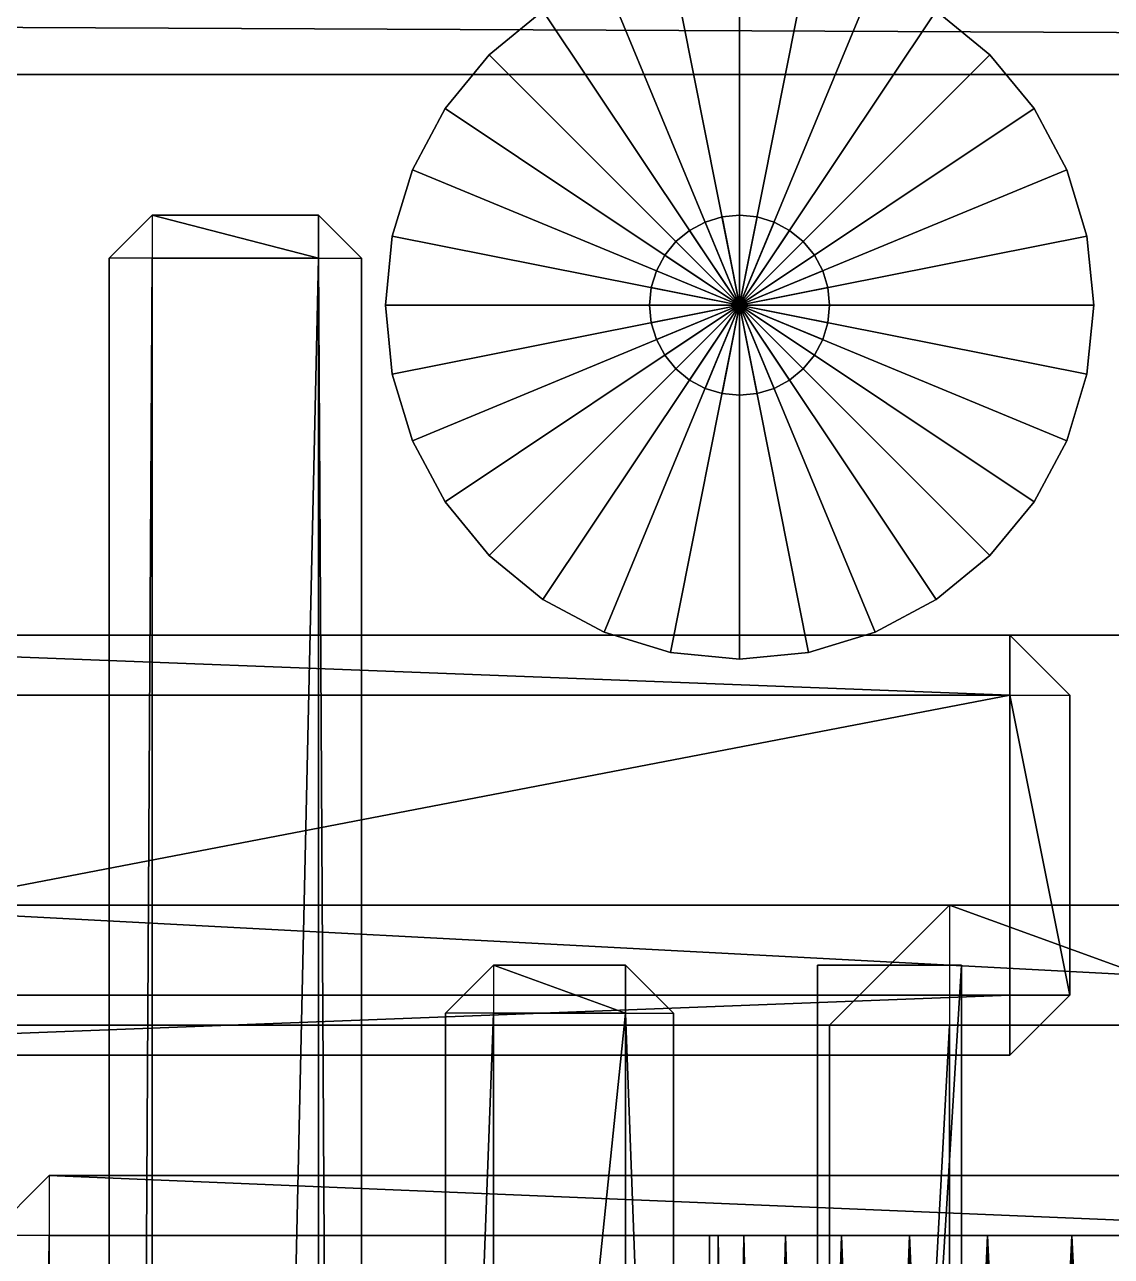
# Model space of a CAD drawing. Header units: millimetres. Extents: x -18 to 4450, y -985 to 970.
# Drawn here: x 1715.9 to 1896.9, y 456.5 to 661.8 of the extents above; entities that cross this region are included whole.
import ezdxf

# ---------------------------------------------------------------- set-up
doc = ezdxf.new("R2010")
doc.units = ezdxf.units.MM
for name, color, linetype in [('body__floor_cross_pressing_3', 40, 'CONTINUOUS'), ('body__floor_pan', 40, 'CONTINUOUS'), ('chassis__right_body_mount_center_bolt_3', 9, 'CONTINUOUS'), ('chassis__right_body_mount_outrigger_3', 251, 'CONTINUOUS'), ('chassis__right_body_mount_rubber_biscuit_3', 250, 'CONTINUOUS'), ('chassis__right_crossmember_2_gusset_rear', 251, 'CONTINUOUS'), ('chassis__transfer_case_crossmember', 251, 'CONTINUOUS'), ('hard_top__white_hardtop_crowned_roof_skin', 7, 'CONTINUOUS'), ('hard_top__white_hardtop_roof', 7, 'CONTINUOUS'), ('interior__front_right_headrest', 30, 'CONTINUOUS'), ('interior__front_right_seat_back', 30, 'CONTINUOUS'), ('interior__front_right_seat_base', 30, 'CONTINUOUS'), ('interior__right_front_floor_mat', 250, 'CONTINUOUS'), ('interior__right_front_seat_back_seam', 250, 'CONTINUOUS')]:
    doc.layers.add(name, color=color, linetype=linetype)

msp = doc.modelspace()

# ---------------------------------------------------------------- linework, layer by layer
at = {"layer": 'body__floor_cross_pressing_3'}
for points in [[(1730.000019, 622.860014, 742.139995), (1737.140059, 629.999995, 742.139995), (1737.140059, 629.999995, 761.860013)], [(1730.000019, 622.860014, 742.139995), (1737.140059, 629.999995, 761.860013), (1730.000019, 622.860014, 761.860013)], [(1730.000019, 622.860014, 742.139995), (1737.140059, 629.999995, 742.139995), (1737.140059, 622.860014, 735.000014)], [(1730.000019, 622.860014, 761.860013), (1737.140059, 629.999995, 761.860013), (1737.140059, 622.860014, 768.999994)], [(1737.140059, 629.999995, 742.139995), (1737.140059, 629.999995, 761.860013), (1764.860034, 629.999995, 761.860013)], [(1737.140059, 629.999995, 742.139995), (1764.860034, 629.999995, 761.860013), (1764.860034, 629.999995, 742.139995)], [(1737.140059, 629.999995, 742.139995), (1737.140059, 622.860014, 735.000014), (1764.860034, 622.860014, 735.000014)], [(1737.140059, 629.999995, 742.139995), (1764.860034, 622.860014, 735.000014), (1764.860034, 629.999995, 742.139995)], [(1737.140059, 629.999995, 761.860013), (1737.140059, 622.860014, 768.999994), (1764.860034, 622.860014, 768.999994)], [(1737.140059, 629.999995, 761.860013), (1764.860034, 622.860014, 768.999994), (1764.860034, 629.999995, 761.860013)], [(1771.999955, 622.860014, 742.139995), (1764.860034, 629.999995, 742.139995), (1764.860034, 629.999995, 761.860013)], [(1771.999955, 622.860014, 742.139995), (1764.860034, 629.999995, 761.860013), (1771.999955, 622.860014, 761.860013)], [(1771.999955, 622.860014, 742.139995), (1764.860034, 629.999995, 742.139995), (1764.860034, 622.860014, 735.000014)], [(1771.999955, 622.860014, 761.860013), (1764.860034, 629.999995, 761.860013), (1764.860034, 622.860014, 768.999994)], [(1730.000019, -622.860014, 742.139995), (1730.000019, -622.860014, 761.860013), (1730.000019, 622.860014, 761.860013)], [(1730.000019, -622.860014, 742.139995), (1730.000019, 622.860014, 761.860013), (1730.000019, 622.860014, 742.139995)], [(1730.000019, -622.860014, 742.139995), (1737.140059, -622.860014, 735.000014), (1737.140059, 622.860014, 735.000014)], [(1730.000019, -622.860014, 742.139995), (1737.140059, 622.860014, 735.000014), (1730.000019, 622.860014, 742.139995)], [(1730.000019, -622.860014, 761.860013), (1737.140059, -622.860014, 768.999994), (1737.140059, 622.860014, 768.999994)], [(1730.000019, -622.860014, 761.860013), (1737.140059, 622.860014, 768.999994), (1730.000019, 622.860014, 761.860013)], [(1737.140059, -622.860014, 768.999994), (1764.860034, -622.860014, 768.999994), (1764.860034, 622.860014, 768.999994)], [(1737.140059, -622.860014, 768.999994), (1764.860034, 622.860014, 768.999994), (1737.140059, 622.860014, 768.999994)], [(1737.140059, -622.860014, 735.000014), (1737.140059, 622.860014, 735.000014), (1764.860034, 622.860014, 735.000014)], [(1737.140059, -622.860014, 735.000014), (1764.860034, 622.860014, 735.000014), (1764.860034, -622.860014, 735.000014)], [(1771.999955, -622.860014, 742.139995), (1764.860034, -622.860014, 735.000014), (1764.860034, 622.860014, 735.000014)], [(1771.999955, -622.860014, 742.139995), (1764.860034, 622.860014, 735.000014), (1771.999955, 622.860014, 742.139995)], [(1771.999955, -622.860014, 761.860013), (1764.860034, -622.860014, 768.999994), (1764.860034, 622.860014, 768.999994)], [(1771.999955, -622.860014, 761.860013), (1764.860034, 622.860014, 768.999994), (1771.999955, 622.860014, 761.860013)], [(1771.999955, -622.860014, 742.139995), (1771.999955, 622.860014, 742.139995), (1771.999955, 622.860014, 761.860013)], [(1771.999955, -622.860014, 742.139995), (1771.999955, 622.860014, 761.860013), (1771.999955, -622.860014, 761.860013)]]:
    msp.add_3dface(points, dxfattribs=at)
at = {"layer": 'body__floor_pan'}
for points in [[(901.549995, 665.000021, 626.550019), (901.549995, 653.450012, 615.00001), (3428.450108, 653.450012, 615.00001)], [(901.549995, 665.000021, 626.550019), (3428.450108, 653.450012, 615.00001), (3428.450108, 665.000021, 626.550019)], [(901.549995, 665.000021, 658.450007), (901.549995, 653.450012, 670.000017), (3428.450108, 653.450012, 670.000017)], [(901.549995, 665.000021, 658.450007), (3428.450108, 653.450012, 670.000017), (3428.450108, 665.000021, 658.450007)], [(901.549995, -653.450012, 670.000017), (3428.450108, -653.450012, 670.000017), (3428.450108, 653.450012, 670.000017)], [(901.549995, -653.450012, 670.000017), (3428.450108, 653.450012, 670.000017), (901.549995, 653.450012, 670.000017)], [(901.549995, -653.450012, 615.00001), (901.549995, 653.450012, 615.00001), (3428.450108, 653.450012, 615.00001)], [(901.549995, -653.450012, 615.00001), (3428.450108, 653.450012, 615.00001), (3428.450108, -653.450012, 615.00001)]]:
    msp.add_3dface(points, dxfattribs=at)
at = {"layer": 'chassis__right_body_mount_center_bolt_3'}
for points in [[(1829.259753, 628.858209, 597.000003), (1829.259753, 628.858209, 666.999996), (1826.666474, 627.472043, 666.999996)], [(1829.259753, 628.858209, 597.000003), (1826.666474, 627.472043, 666.999996), (1826.666474, 627.472043, 597.000003)], [(1835.000038, 615.00001, 597.000003), (1826.666474, 627.472043, 597.000003), (1829.259753, 628.858209, 597.000003)], [(1835.000038, 615.00001, 666.999996), (1829.259753, 628.858209, 666.999996), (1826.666474, 627.472043, 666.999996)], [(1832.073689, 629.711807, 597.000003), (1832.073689, 629.711807, 666.999996), (1829.259753, 628.858209, 666.999996)], [(1832.073689, 629.711807, 597.000003), (1829.259753, 628.858209, 666.999996), (1829.259753, 628.858209, 597.000003)], [(1835.000038, 615.00001, 597.000003), (1829.259753, 628.858209, 597.000003), (1832.073689, 629.711807, 597.000003)], [(1835.000038, 615.00001, 666.999996), (1832.073689, 629.711807, 666.999996), (1829.259753, 628.858209, 666.999996)], [(1835.000038, 629.999995, 597.000003), (1835.000038, 629.999995, 666.999996), (1832.073689, 629.711807, 666.999996)], [(1835.000038, 629.999995, 597.000003), (1832.073689, 629.711807, 666.999996), (1832.073689, 629.711807, 597.000003)], [(1835.000038, 615.00001, 597.000003), (1832.073689, 629.711807, 597.000003), (1835.000038, 629.999995, 597.000003)], [(1835.000038, 615.00001, 666.999996), (1835.000038, 629.999995, 666.999996), (1832.073689, 629.711807, 666.999996)], [(1837.926388, 629.711807, 597.000003), (1837.926388, 629.711807, 666.999996), (1835.000038, 629.999995, 666.999996)], [(1837.926388, 629.711807, 597.000003), (1835.000038, 629.999995, 666.999996), (1835.000038, 629.999995, 597.000003)], [(1835.000038, 615.00001, 597.000003), (1835.000038, 629.999995, 597.000003), (1837.926388, 629.711807, 597.000003)], [(1835.000038, 615.00001, 666.999996), (1837.926388, 629.711807, 666.999996), (1835.000038, 629.999995, 666.999996)], [(1835.000038, 615.00001, 597.000003), (1837.926388, 629.711807, 597.000003), (1840.740204, 628.858209, 597.000003)], [(1835.000038, 615.00001, 666.999996), (1840.740204, 628.858209, 666.999996), (1837.926388, 629.711807, 666.999996)], [(1835.000038, 615.00001, 597.000003), (1840.740204, 628.858209, 597.000003), (1843.333602, 627.472043, 597.000003)], [(1835.000038, 615.00001, 666.999996), (1843.333602, 627.472043, 666.999996), (1840.740204, 628.858209, 666.999996)], [(1840.740204, 628.858209, 597.000003), (1840.740204, 628.858209, 666.999996), (1837.926388, 629.711807, 666.999996)], [(1840.740204, 628.858209, 597.000003), (1837.926388, 629.711807, 666.999996), (1837.926388, 629.711807, 597.000003)], [(1843.333602, 627.472043, 597.000003), (1843.333602, 627.472043, 666.999996), (1840.740204, 628.858209, 666.999996)], [(1843.333602, 627.472043, 597.000003), (1840.740204, 628.858209, 666.999996), (1840.740204, 628.858209, 597.000003)], [(1826.666474, 627.472043, 597.000003), (1826.666474, 627.472043, 666.999996), (1824.393392, 625.606596, 666.999996)], [(1826.666474, 627.472043, 597.000003), (1824.393392, 625.606596, 666.999996), (1824.393392, 625.606596, 597.000003)], [(1835.000038, 615.00001, 597.000003), (1824.393392, 625.606596, 597.000003), (1826.666474, 627.472043, 597.000003)], [(1835.000038, 615.00001, 666.999996), (1826.666474, 627.472043, 666.999996), (1824.393392, 625.606596, 666.999996)], [(1835.000038, 615.00001, 597.000003), (1843.333602, 627.472043, 597.000003), (1845.606565, 625.606596, 597.000003)], [(1835.000038, 615.00001, 666.999996), (1845.606565, 625.606596, 666.999996), (1843.333602, 627.472043, 666.999996)], [(1845.606565, 625.606596, 597.000003), (1845.606565, 625.606596, 666.999996), (1843.333602, 627.472043, 666.999996)], [(1845.606565, 625.606596, 597.000003), (1843.333602, 627.472043, 666.999996), (1843.333602, 627.472043, 597.000003)], [(1824.393392, 625.606596, 597.000003), (1824.393392, 625.606596, 666.999996), (1822.528005, 623.333573, 666.999996)], [(1824.393392, 625.606596, 597.000003), (1822.528005, 623.333573, 666.999996), (1822.528005, 623.333573, 597.000003)], [(1835.000038, 615.00001, 597.000003), (1822.528005, 623.333573, 597.000003), (1824.393392, 625.606596, 597.000003)], [(1835.000038, 615.00001, 666.999996), (1824.393392, 625.606596, 666.999996), (1822.528005, 623.333573, 666.999996)], [(1835.000038, 615.00001, 597.000003), (1845.606565, 625.606596, 597.000003), (1847.472072, 623.333573, 597.000003)], [(1835.000038, 615.00001, 666.999996), (1847.472072, 623.333573, 666.999996), (1845.606565, 625.606596, 666.999996)], [(1847.472072, 623.333573, 597.000003), (1847.472072, 623.333573, 666.999996), (1845.606565, 625.606596, 666.999996)], [(1847.472072, 623.333573, 597.000003), (1845.606565, 625.606596, 666.999996), (1845.606565, 625.606596, 597.000003)], [(1822.528005, 623.333573, 597.000003), (1822.528005, 623.333573, 666.999996), (1821.141839, 620.740235, 666.999996)], [(1822.528005, 623.333573, 597.000003), (1821.141839, 620.740235, 666.999996), (1821.141839, 620.740235, 597.000003)], [(1835.000038, 615.00001, 597.000003), (1821.141839, 620.740235, 597.000003), (1822.528005, 623.333573, 597.000003)], [(1835.000038, 615.00001, 666.999996), (1822.528005, 623.333573, 666.999996), (1821.141839, 620.740235, 666.999996)], [(1835.000038, 615.00001, 597.000003), (1847.472072, 623.333573, 597.000003), (1848.858237, 620.740235, 597.000003)], [(1835.000038, 615.00001, 666.999996), (1848.858237, 620.740235, 666.999996), (1847.472072, 623.333573, 666.999996)], [(1848.858237, 620.740235, 597.000003), (1848.858237, 620.740235, 666.999996), (1847.472072, 623.333573, 666.999996)], [(1848.858237, 620.740235, 597.000003), (1847.472072, 623.333573, 666.999996), (1847.472072, 623.333573, 597.000003)], [(1821.141839, 620.740235, 597.000003), (1821.141839, 620.740235, 666.999996), (1820.288181, 617.926359, 666.999996)], [(1821.141839, 620.740235, 597.000003), (1820.288181, 617.926359, 666.999996), (1820.288181, 617.926359, 597.000003)], [(1835.000038, 615.00001, 597.000003), (1820.288181, 617.926359, 597.000003), (1821.141839, 620.740235, 597.000003)], [(1835.000038, 615.00001, 666.999996), (1821.141839, 620.740235, 666.999996), (1820.288181, 617.926359, 666.999996)], [(1835.000038, 615.00001, 597.000003), (1848.858237, 620.740235, 597.000003), (1849.711776, 617.926359, 597.000003)], [(1835.000038, 615.00001, 666.999996), (1849.711776, 617.926359, 666.999996), (1848.858237, 620.740235, 666.999996)], [(1849.711776, 617.926359, 597.000003), (1849.711776, 617.926359, 666.999996), (1848.858237, 620.740235, 666.999996)], [(1849.711776, 617.926359, 597.000003), (1848.858237, 620.740235, 666.999996), (1848.858237, 620.740235, 597.000003)], [(1820.288181, 617.926359, 597.000003), (1820.288181, 617.926359, 666.999996), (1820.000052, 615.00001, 666.999996)], [(1820.288181, 617.926359, 597.000003), (1820.000052, 615.00001, 666.999996), (1820.000052, 615.00001, 597.000003)], [(1835.000038, 615.00001, 597.000003), (1820.000052, 615.00001, 597.000003), (1820.288181, 617.926359, 597.000003)], [(1835.000038, 615.00001, 666.999996), (1820.288181, 617.926359, 666.999996), (1820.000052, 615.00001, 666.999996)], [(1835.000038, 615.00001, 597.000003), (1849.711776, 617.926359, 597.000003), (1850.000024, 615.00001, 597.000003)], [(1835.000038, 615.00001, 666.999996), (1850.000024, 615.00001, 666.999996), (1849.711776, 617.926359, 666.999996)], [(1850.000024, 615.00001, 597.000003), (1850.000024, 615.00001, 666.999996), (1849.711776, 617.926359, 666.999996)], [(1850.000024, 615.00001, 597.000003), (1849.711776, 617.926359, 666.999996), (1849.711776, 617.926359, 597.000003)], [(1820.000052, 615.00001, 597.000003), (1820.000052, 615.00001, 666.999996), (1820.288181, 612.07366, 666.999996)], [(1820.000052, 615.00001, 597.000003), (1820.288181, 612.07366, 666.999996), (1820.288181, 612.07366, 597.000003)], [(1835.000038, 615.00001, 597.000003), (1820.288181, 612.07366, 597.000003), (1820.000052, 615.00001, 597.000003)], [(1835.000038, 615.00001, 666.999996), (1820.000052, 615.00001, 666.999996), (1820.288181, 612.07366, 666.999996)], [(1835.000038, 615.00001, 597.000003), (1821.141839, 609.259725, 597.000003), (1820.288181, 612.07366, 597.000003)], [(1835.000038, 615.00001, 666.999996), (1820.288181, 612.07366, 666.999996), (1821.141839, 609.259725, 666.999996)], [(1835.000038, 615.00001, 597.000003), (1822.528005, 606.666446, 597.000003), (1821.141839, 609.259725, 597.000003)], [(1835.000038, 615.00001, 666.999996), (1821.141839, 609.259725, 666.999996), (1822.528005, 606.666446, 666.999996)], [(1835.000038, 615.00001, 597.000003), (1824.393392, 604.393423, 597.000003), (1822.528005, 606.666446, 597.000003)], [(1835.000038, 615.00001, 666.999996), (1822.528005, 606.666446, 666.999996), (1824.393392, 604.393423, 666.999996)], [(1835.000038, 615.00001, 597.000003), (1826.666474, 602.527976, 597.000003), (1824.393392, 604.393423, 597.000003)], [(1835.000038, 615.00001, 666.999996), (1824.393392, 604.393423, 666.999996), (1826.666474, 602.527976, 666.999996)], [(1835.000038, 615.00001, 597.000003), (1829.259753, 601.14181, 597.000003), (1826.666474, 602.527976, 597.000003)], [(1835.000038, 615.00001, 666.999996), (1826.666474, 602.527976, 666.999996), (1829.259753, 601.14181, 666.999996)], [(1835.000038, 615.00001, 597.000003), (1832.073689, 600.288212, 597.000003), (1829.259753, 601.14181, 597.000003)], [(1835.000038, 615.00001, 666.999996), (1829.259753, 601.14181, 666.999996), (1832.073689, 600.288212, 666.999996)], [(1835.000038, 615.00001, 597.000003), (1835.000038, 600.000024, 597.000003), (1832.073689, 600.288212, 597.000003)], [(1835.000038, 615.00001, 666.999996), (1832.073689, 600.288212, 666.999996), (1835.000038, 600.000024, 666.999996)], [(1835.000038, 615.00001, 597.000003), (1837.926388, 600.288212, 597.000003), (1835.000038, 600.000024, 597.000003)], [(1835.000038, 615.00001, 666.999996), (1835.000038, 600.000024, 666.999996), (1837.926388, 600.288212, 666.999996)], [(1835.000038, 615.00001, 597.000003), (1840.740204, 601.14181, 597.000003), (1837.926388, 600.288212, 597.000003)], [(1835.000038, 615.00001, 666.999996), (1837.926388, 600.288212, 666.999996), (1840.740204, 601.14181, 666.999996)], [(1835.000038, 615.00001, 597.000003), (1843.333602, 602.527976, 597.000003), (1840.740204, 601.14181, 597.000003)], [(1835.000038, 615.00001, 666.999996), (1840.740204, 601.14181, 666.999996), (1843.333602, 602.527976, 666.999996)], [(1835.000038, 615.00001, 597.000003), (1845.606565, 604.393423, 597.000003), (1843.333602, 602.527976, 597.000003)], [(1835.000038, 615.00001, 666.999996), (1843.333602, 602.527976, 666.999996), (1845.606565, 604.393423, 666.999996)], [(1835.000038, 615.00001, 597.000003), (1847.472072, 606.666446, 597.000003), (1845.606565, 604.393423, 597.000003)], [(1835.000038, 615.00001, 666.999996), (1845.606565, 604.393423, 666.999996), (1847.472072, 606.666446, 666.999996)], [(1835.000038, 615.00001, 597.000003), (1848.858237, 609.259725, 597.000003), (1847.472072, 606.666446, 597.000003)], [(1835.000038, 615.00001, 666.999996), (1847.472072, 606.666446, 666.999996), (1848.858237, 609.259725, 666.999996)], [(1835.000038, 615.00001, 597.000003), (1849.711776, 612.07366, 597.000003), (1848.858237, 609.259725, 597.000003)], [(1835.000038, 615.00001, 666.999996), (1848.858237, 609.259725, 666.999996), (1849.711776, 612.07366, 666.999996)], [(1835.000038, 615.00001, 597.000003), (1850.000024, 615.00001, 597.000003), (1849.711776, 612.07366, 597.000003)], [(1835.000038, 615.00001, 666.999996), (1849.711776, 612.07366, 666.999996), (1850.000024, 615.00001, 666.999996)], [(1849.711776, 612.07366, 597.000003), (1849.711776, 612.07366, 666.999996), (1850.000024, 615.00001, 666.999996)], [(1849.711776, 612.07366, 597.000003), (1850.000024, 615.00001, 666.999996), (1850.000024, 615.00001, 597.000003)], [(1820.288181, 612.07366, 597.000003), (1820.288181, 612.07366, 666.999996), (1821.141839, 609.259725, 666.999996)], [(1820.288181, 612.07366, 597.000003), (1821.141839, 609.259725, 666.999996), (1821.141839, 609.259725, 597.000003)], [(1848.858237, 609.259725, 597.000003), (1848.858237, 609.259725, 666.999996), (1849.711776, 612.07366, 666.999996)], [(1848.858237, 609.259725, 597.000003), (1849.711776, 612.07366, 666.999996), (1849.711776, 612.07366, 597.000003)], [(1821.141839, 609.259725, 597.000003), (1821.141839, 609.259725, 666.999996), (1822.528005, 606.666446, 666.999996)], [(1821.141839, 609.259725, 597.000003), (1822.528005, 606.666446, 666.999996), (1822.528005, 606.666446, 597.000003)], [(1847.472072, 606.666446, 597.000003), (1847.472072, 606.666446, 666.999996), (1848.858237, 609.259725, 666.999996)], [(1847.472072, 606.666446, 597.000003), (1848.858237, 609.259725, 666.999996), (1848.858237, 609.259725, 597.000003)], [(1822.528005, 606.666446, 597.000003), (1822.528005, 606.666446, 666.999996), (1824.393392, 604.393423, 666.999996)], [(1822.528005, 606.666446, 597.000003), (1824.393392, 604.393423, 666.999996), (1824.393392, 604.393423, 597.000003)], [(1845.606565, 604.393423, 597.000003), (1845.606565, 604.393423, 666.999996), (1847.472072, 606.666446, 666.999996)], [(1845.606565, 604.393423, 597.000003), (1847.472072, 606.666446, 666.999996), (1847.472072, 606.666446, 597.000003)], [(1824.393392, 604.393423, 597.000003), (1824.393392, 604.393423, 666.999996), (1826.666474, 602.527976, 666.999996)], [(1824.393392, 604.393423, 597.000003), (1826.666474, 602.527976, 666.999996), (1826.666474, 602.527976, 597.000003)], [(1843.333602, 602.527976, 597.000003), (1843.333602, 602.527976, 666.999996), (1845.606565, 604.393423, 666.999996)], [(1843.333602, 602.527976, 597.000003), (1845.606565, 604.393423, 666.999996), (1845.606565, 604.393423, 597.000003)], [(1826.666474, 602.527976, 597.000003), (1826.666474, 602.527976, 666.999996), (1829.259753, 601.14181, 666.999996)], [(1826.666474, 602.527976, 597.000003), (1829.259753, 601.14181, 666.999996), (1829.259753, 601.14181, 597.000003)], [(1840.740204, 601.14181, 597.000003), (1840.740204, 601.14181, 666.999996), (1843.333602, 602.527976, 666.999996)], [(1840.740204, 601.14181, 597.000003), (1843.333602, 602.527976, 666.999996), (1843.333602, 602.527976, 597.000003)], [(1829.259753, 601.14181, 597.000003), (1829.259753, 601.14181, 666.999996), (1832.073689, 600.288212, 666.999996)], [(1829.259753, 601.14181, 597.000003), (1832.073689, 600.288212, 666.999996), (1832.073689, 600.288212, 597.000003)], [(1832.073689, 600.288212, 597.000003), (1832.073689, 600.288212, 666.999996), (1835.000038, 600.000024, 666.999996)], [(1832.073689, 600.288212, 597.000003), (1835.000038, 600.000024, 666.999996), (1835.000038, 600.000024, 597.000003)], [(1835.000038, 600.000024, 597.000003), (1835.000038, 600.000024, 666.999996), (1837.926388, 600.288212, 666.999996)], [(1835.000038, 600.000024, 597.000003), (1837.926388, 600.288212, 666.999996), (1837.926388, 600.288212, 597.000003)], [(1837.926388, 600.288212, 597.000003), (1837.926388, 600.288212, 666.999996), (1840.740204, 601.14181, 666.999996)], [(1837.926388, 600.288212, 597.000003), (1840.740204, 601.14181, 666.999996), (1840.740204, 601.14181, 597.000003)]]:
    msp.add_3dface(points, dxfattribs=at)
at = {"layer": 'chassis__right_body_mount_outrigger_3'}
for points in [[(1620.000005, 560.000002, 535.000026), (1620.000005, 560.000002, 569.999993), (1879.999995, 560.000002, 569.999993)], [(1620.000005, 560.000002, 535.000026), (1879.999995, 560.000002, 569.999993), (1879.999995, 560.000002, 535.000026)], [(1620.000005, 560.000002, 535.000026), (1620.000005, 550.000012, 524.999976), (1879.999995, 550.000012, 524.999976)], [(1620.000005, 560.000002, 535.000026), (1879.999995, 550.000012, 524.999976), (1879.999995, 560.000002, 535.000026)], [(1620.000005, 560.000002, 569.999993), (1620.000005, 550.000012, 579.999983), (1879.999995, 550.000012, 579.999983)], [(1620.000005, 560.000002, 569.999993), (1879.999995, 550.000012, 579.999983), (1879.999995, 560.000002, 569.999993)], [(1889.999986, 550.000012, 535.000026), (1879.999995, 560.000002, 535.000026), (1879.999995, 560.000002, 569.999993)], [(1889.999986, 550.000012, 535.000026), (1879.999995, 560.000002, 569.999993), (1889.999986, 550.000012, 569.999993)], [(1889.999986, 550.000012, 535.000026), (1879.999995, 560.000002, 535.000026), (1879.999995, 550.000012, 524.999976)], [(1889.999986, 550.000012, 569.999993), (1879.999995, 560.000002, 569.999993), (1879.999995, 550.000012, 579.999983)], [(1620.000005, 500, 579.999983), (1879.999995, 500, 579.999983), (1879.999995, 550.000012, 579.999983)], [(1620.000005, 500, 579.999983), (1879.999995, 550.000012, 579.999983), (1620.000005, 550.000012, 579.999983)], [(1620.000005, 500, 524.999976), (1620.000005, 550.000012, 524.999976), (1879.999995, 550.000012, 524.999976)], [(1620.000005, 500, 524.999976), (1879.999995, 550.000012, 524.999976), (1879.999995, 500, 524.999976)], [(1889.999986, 500, 535.000026), (1879.999995, 500, 524.999976), (1879.999995, 550.000012, 524.999976)], [(1889.999986, 500, 535.000026), (1879.999995, 550.000012, 524.999976), (1889.999986, 550.000012, 535.000026)], [(1889.999986, 500, 569.999993), (1879.999995, 500, 579.999983), (1879.999995, 550.000012, 579.999983)], [(1889.999986, 500, 569.999993), (1879.999995, 550.000012, 579.999983), (1889.999986, 550.000012, 569.999993)], [(1889.999986, 500, 535.000026), (1889.999986, 550.000012, 535.000026), (1889.999986, 550.000012, 569.999993)], [(1889.999986, 500, 535.000026), (1889.999986, 550.000012, 569.999993), (1889.999986, 500, 569.999993)], [(1620.000005, 490.00001, 535.000026), (1620.000005, 500, 524.999976), (1879.999995, 500, 524.999976)], [(1620.000005, 490.00001, 535.000026), (1879.999995, 500, 524.999976), (1879.999995, 490.00001, 535.000026)], [(1620.000005, 490.00001, 569.999993), (1620.000005, 500, 579.999983), (1879.999995, 500, 579.999983)], [(1620.000005, 490.00001, 569.999993), (1879.999995, 500, 579.999983), (1879.999995, 490.00001, 569.999993)], [(1889.999986, 500, 535.000026), (1879.999995, 490.00001, 535.000026), (1879.999995, 490.00001, 569.999993)], [(1889.999986, 500, 535.000026), (1879.999995, 490.00001, 569.999993), (1889.999986, 500, 569.999993)], [(1889.999986, 500, 535.000026), (1879.999995, 490.00001, 535.000026), (1879.999995, 500, 524.999976)], [(1889.999986, 500, 569.999993), (1879.999995, 490.00001, 569.999993), (1879.999995, 500, 579.999983)], [(1620.000005, 490.00001, 535.000026), (1879.999995, 490.00001, 535.000026), (1879.999995, 490.00001, 569.999993)], [(1620.000005, 490.00001, 535.000026), (1879.999995, 490.00001, 569.999993), (1620.000005, 490.00001, 569.999993)]]:
    msp.add_3dface(points, dxfattribs=at)
at = {"layer": 'chassis__right_body_mount_rubber_biscuit_3'}
for points in [[(1835.000038, 615.00001, 588.999987), (1823.489666, 672.866344, 588.999987), (1835.000038, 674.000025, 588.999987)], [(1835.000038, 615.00001, 630.999982), (1835.000038, 674.000025, 630.999982), (1823.489666, 672.866344, 630.999982)], [(1835.000038, 615.00001, 588.999987), (1835.000038, 674.000025, 588.999987), (1846.510291, 672.866344, 588.999987)], [(1835.000038, 615.00001, 630.999982), (1846.510291, 672.866344, 630.999982), (1835.000038, 674.000025, 630.999982)], [(1835.000038, 615.00001, 588.999987), (1812.421679, 669.508874, 588.999987), (1823.489666, 672.866344, 588.999987)], [(1835.000038, 615.00001, 630.999982), (1823.489666, 672.866344, 630.999982), (1812.421679, 669.508874, 630.999982)], [(1835.000038, 615.00001, 588.999987), (1846.510291, 672.866344, 588.999987), (1857.578278, 669.508874, 588.999987)], [(1835.000038, 615.00001, 630.999982), (1857.578278, 669.508874, 630.999982), (1846.510291, 672.866344, 630.999982)], [(1835.000038, 615.00001, 588.999987), (1802.221298, 664.056718, 588.999987), (1812.421679, 669.508874, 588.999987)], [(1835.000038, 615.00001, 630.999982), (1812.421679, 669.508874, 630.999982), (1802.221298, 664.056718, 630.999982)], [(1835.000038, 615.00001, 588.999987), (1857.578278, 669.508874, 588.999987), (1867.778659, 664.056718, 588.999987)], [(1835.000038, 615.00001, 630.999982), (1867.778659, 664.056718, 630.999982), (1857.578278, 669.508874, 630.999982)], [(1802.221298, 664.056718, 588.999987), (1802.221298, 664.056718, 630.999982), (1793.280721, 656.719327, 630.999982)], [(1802.221298, 664.056718, 588.999987), (1793.280721, 656.719327, 630.999982), (1793.280721, 656.719327, 588.999987)], [(1835.000038, 615.00001, 588.999987), (1793.280721, 656.719327, 588.999987), (1802.221298, 664.056718, 588.999987)], [(1835.000038, 615.00001, 630.999982), (1802.221298, 664.056718, 630.999982), (1793.280721, 656.719327, 630.999982)], [(1835.000038, 615.00001, 588.999987), (1867.778659, 664.056718, 588.999987), (1876.719356, 656.719327, 588.999987)], [(1835.000038, 615.00001, 630.999982), (1876.719356, 656.719327, 630.999982), (1867.778659, 664.056718, 630.999982)], [(1876.719356, 656.719327, 588.999987), (1876.719356, 656.719327, 630.999982), (1867.778659, 664.056718, 630.999982)], [(1876.719356, 656.719327, 588.999987), (1867.778659, 664.056718, 630.999982), (1867.778659, 664.056718, 588.999987)], [(1793.280721, 656.719327, 588.999987), (1793.280721, 656.719327, 630.999982), (1785.94327, 647.77863, 630.999982)], [(1793.280721, 656.719327, 588.999987), (1785.94327, 647.77863, 630.999982), (1785.94327, 647.77863, 588.999987)], [(1835.000038, 615.00001, 588.999987), (1785.94327, 647.77863, 588.999987), (1793.280721, 656.719327, 588.999987)], [(1835.000038, 615.00001, 630.999982), (1793.280721, 656.719327, 630.999982), (1785.94327, 647.77863, 630.999982)], [(1835.000038, 615.00001, 588.999987), (1876.719356, 656.719327, 588.999987), (1884.056687, 647.77863, 588.999987)], [(1835.000038, 615.00001, 630.999982), (1884.056687, 647.77863, 630.999982), (1876.719356, 656.719327, 630.999982)], [(1884.056687, 647.77863, 588.999987), (1884.056687, 647.77863, 630.999982), (1876.719356, 656.719327, 630.999982)], [(1884.056687, 647.77863, 588.999987), (1876.719356, 656.719327, 630.999982), (1876.719356, 656.719327, 588.999987)], [(1785.94327, 647.77863, 588.999987), (1785.94327, 647.77863, 630.999982), (1780.491114, 637.578309, 630.999982)], [(1785.94327, 647.77863, 588.999987), (1780.491114, 637.578309, 630.999982), (1780.491114, 637.578309, 588.999987)], [(1835.000038, 615.00001, 588.999987), (1780.491114, 637.578309, 588.999987), (1785.94327, 647.77863, 588.999987)], [(1835.000038, 615.00001, 630.999982), (1785.94327, 647.77863, 630.999982), (1780.491114, 637.578309, 630.999982)], [(1835.000038, 615.00001, 588.999987), (1884.056687, 647.77863, 588.999987), (1889.508843, 637.578309, 588.999987)], [(1835.000038, 615.00001, 630.999982), (1889.508843, 637.578309, 630.999982), (1884.056687, 647.77863, 630.999982)], [(1889.508843, 637.578309, 588.999987), (1889.508843, 637.578309, 630.999982), (1884.056687, 647.77863, 630.999982)], [(1889.508843, 637.578309, 588.999987), (1884.056687, 647.77863, 630.999982), (1884.056687, 647.77863, 588.999987)], [(1780.491114, 637.578309, 588.999987), (1780.491114, 637.578309, 630.999982), (1777.133703, 626.510322, 630.999982)], [(1780.491114, 637.578309, 588.999987), (1777.133703, 626.510322, 630.999982), (1777.133703, 626.510322, 588.999987)], [(1835.000038, 615.00001, 588.999987), (1777.133703, 626.510322, 588.999987), (1780.491114, 637.578309, 588.999987)], [(1835.000038, 615.00001, 630.999982), (1780.491114, 637.578309, 630.999982), (1777.133703, 626.510322, 630.999982)], [(1835.000038, 615.00001, 588.999987), (1889.508843, 637.578309, 588.999987), (1892.866373, 626.510322, 588.999987)], [(1835.000038, 615.00001, 630.999982), (1892.866373, 626.510322, 630.999982), (1889.508843, 637.578309, 630.999982)], [(1892.866373, 626.510322, 588.999987), (1892.866373, 626.510322, 630.999982), (1889.508843, 637.578309, 630.999982)], [(1892.866373, 626.510322, 588.999987), (1889.508843, 637.578309, 630.999982), (1889.508843, 637.578309, 588.999987)], [(1777.133703, 626.510322, 588.999987), (1777.133703, 626.510322, 630.999982), (1776.000023, 615.00001, 630.999982)], [(1777.133703, 626.510322, 588.999987), (1776.000023, 615.00001, 630.999982), (1776.000023, 615.00001, 588.999987)], [(1835.000038, 615.00001, 588.999987), (1776.000023, 615.00001, 588.999987), (1777.133703, 626.510322, 588.999987)], [(1835.000038, 615.00001, 630.999982), (1777.133703, 626.510322, 630.999982), (1776.000023, 615.00001, 630.999982)], [(1835.000038, 615.00001, 588.999987), (1892.866373, 626.510322, 588.999987), (1894.000053, 615.00001, 588.999987)], [(1835.000038, 615.00001, 630.999982), (1894.000053, 615.00001, 630.999982), (1892.866373, 626.510322, 630.999982)], [(1894.000053, 615.00001, 588.999987), (1894.000053, 615.00001, 630.999982), (1892.866373, 626.510322, 630.999982)], [(1894.000053, 615.00001, 588.999987), (1892.866373, 626.510322, 630.999982), (1892.866373, 626.510322, 588.999987)], [(1776.000023, 615.00001, 588.999987), (1776.000023, 615.00001, 630.999982), (1777.133703, 603.489697, 630.999982)], [(1776.000023, 615.00001, 588.999987), (1777.133703, 603.489697, 630.999982), (1777.133703, 603.489697, 588.999987)], [(1835.000038, 615.00001, 588.999987), (1777.133703, 603.489697, 588.999987), (1776.000023, 615.00001, 588.999987)], [(1835.000038, 615.00001, 630.999982), (1776.000023, 615.00001, 630.999982), (1777.133703, 603.489697, 630.999982)], [(1835.000038, 615.00001, 588.999987), (1780.491114, 592.421651, 588.999987), (1777.133703, 603.489697, 588.999987)], [(1835.000038, 615.00001, 630.999982), (1777.133703, 603.489697, 630.999982), (1780.491114, 592.421651, 630.999982)], [(1835.000038, 615.00001, 588.999987), (1785.94327, 582.221329, 588.999987), (1780.491114, 592.421651, 588.999987)], [(1835.000038, 615.00001, 630.999982), (1780.491114, 592.421651, 630.999982), (1785.94327, 582.221329, 630.999982)], [(1835.000038, 615.00001, 588.999987), (1793.280721, 573.280692, 588.999987), (1785.94327, 582.221329, 588.999987)], [(1835.000038, 615.00001, 630.999982), (1785.94327, 582.221329, 630.999982), (1793.280721, 573.280692, 630.999982)], [(1835.000038, 615.00001, 588.999987), (1802.221298, 565.943301, 588.999987), (1793.280721, 573.280692, 588.999987)], [(1835.000038, 615.00001, 630.999982), (1793.280721, 573.280692, 630.999982), (1802.221298, 565.943301, 630.999982)], [(1835.000038, 615.00001, 588.999987), (1812.421679, 560.491085, 588.999987), (1802.221298, 565.943301, 588.999987)], [(1835.000038, 615.00001, 630.999982), (1802.221298, 565.943301, 630.999982), (1812.421679, 560.491085, 630.999982)], [(1835.000038, 615.00001, 588.999987), (1823.489666, 557.133675, 588.999987), (1812.421679, 560.491085, 588.999987)], [(1835.000038, 615.00001, 630.999982), (1812.421679, 560.491085, 630.999982), (1823.489666, 557.133675, 630.999982)], [(1835.000038, 615.00001, 588.999987), (1835.000038, 555.999994, 588.999987), (1823.489666, 557.133675, 588.999987)], [(1835.000038, 615.00001, 630.999982), (1823.489666, 557.133675, 630.999982), (1835.000038, 555.999994, 630.999982)], [(1835.000038, 615.00001, 588.999987), (1846.510291, 557.133675, 588.999987), (1835.000038, 555.999994, 588.999987)], [(1835.000038, 615.00001, 630.999982), (1835.000038, 555.999994, 630.999982), (1846.510291, 557.133675, 630.999982)], [(1835.000038, 615.00001, 588.999987), (1857.578278, 560.491085, 588.999987), (1846.510291, 557.133675, 588.999987)], [(1835.000038, 615.00001, 630.999982), (1846.510291, 557.133675, 630.999982), (1857.578278, 560.491085, 630.999982)], [(1835.000038, 615.00001, 588.999987), (1867.778659, 565.943301, 588.999987), (1857.578278, 560.491085, 588.999987)], [(1835.000038, 615.00001, 630.999982), (1857.578278, 560.491085, 630.999982), (1867.778659, 565.943301, 630.999982)], [(1835.000038, 615.00001, 588.999987), (1876.719356, 573.280692, 588.999987), (1867.778659, 565.943301, 588.999987)], [(1835.000038, 615.00001, 630.999982), (1867.778659, 565.943301, 630.999982), (1876.719356, 573.280692, 630.999982)], [(1835.000038, 615.00001, 588.999987), (1884.056687, 582.221329, 588.999987), (1876.719356, 573.280692, 588.999987)], [(1835.000038, 615.00001, 630.999982), (1876.719356, 573.280692, 630.999982), (1884.056687, 582.221329, 630.999982)], [(1835.000038, 615.00001, 588.999987), (1889.508843, 592.421651, 588.999987), (1884.056687, 582.221329, 588.999987)], [(1835.000038, 615.00001, 630.999982), (1884.056687, 582.221329, 630.999982), (1889.508843, 592.421651, 630.999982)], [(1835.000038, 615.00001, 588.999987), (1892.866373, 603.489697, 588.999987), (1889.508843, 592.421651, 588.999987)], [(1835.000038, 615.00001, 630.999982), (1889.508843, 592.421651, 630.999982), (1892.866373, 603.489697, 630.999982)], [(1835.000038, 615.00001, 588.999987), (1894.000053, 615.00001, 588.999987), (1892.866373, 603.489697, 588.999987)], [(1835.000038, 615.00001, 630.999982), (1892.866373, 603.489697, 630.999982), (1894.000053, 615.00001, 630.999982)], [(1892.866373, 603.489697, 588.999987), (1892.866373, 603.489697, 630.999982), (1894.000053, 615.00001, 630.999982)], [(1892.866373, 603.489697, 588.999987), (1894.000053, 615.00001, 630.999982), (1894.000053, 615.00001, 588.999987)], [(1777.133703, 603.489697, 588.999987), (1777.133703, 603.489697, 630.999982), (1780.491114, 592.421651, 630.999982)], [(1777.133703, 603.489697, 588.999987), (1780.491114, 592.421651, 630.999982), (1780.491114, 592.421651, 588.999987)], [(1889.508843, 592.421651, 588.999987), (1889.508843, 592.421651, 630.999982), (1892.866373, 603.489697, 630.999982)], [(1889.508843, 592.421651, 588.999987), (1892.866373, 603.489697, 630.999982), (1892.866373, 603.489697, 588.999987)], [(1780.491114, 592.421651, 588.999987), (1780.491114, 592.421651, 630.999982), (1785.94327, 582.221329, 630.999982)], [(1780.491114, 592.421651, 588.999987), (1785.94327, 582.221329, 630.999982), (1785.94327, 582.221329, 588.999987)], [(1884.056687, 582.221329, 588.999987), (1884.056687, 582.221329, 630.999982), (1889.508843, 592.421651, 630.999982)], [(1884.056687, 582.221329, 588.999987), (1889.508843, 592.421651, 630.999982), (1889.508843, 592.421651, 588.999987)], [(1785.94327, 582.221329, 588.999987), (1785.94327, 582.221329, 630.999982), (1793.280721, 573.280692, 630.999982)], [(1785.94327, 582.221329, 588.999987), (1793.280721, 573.280692, 630.999982), (1793.280721, 573.280692, 588.999987)], [(1876.719356, 573.280692, 588.999987), (1876.719356, 573.280692, 630.999982), (1884.056687, 582.221329, 630.999982)], [(1876.719356, 573.280692, 588.999987), (1884.056687, 582.221329, 630.999982), (1884.056687, 582.221329, 588.999987)], [(1793.280721, 573.280692, 588.999987), (1793.280721, 573.280692, 630.999982), (1802.221298, 565.943301, 630.999982)], [(1793.280721, 573.280692, 588.999987), (1802.221298, 565.943301, 630.999982), (1802.221298, 565.943301, 588.999987)], [(1867.778659, 565.943301, 588.999987), (1867.778659, 565.943301, 630.999982), (1876.719356, 573.280692, 630.999982)], [(1867.778659, 565.943301, 588.999987), (1876.719356, 573.280692, 630.999982), (1876.719356, 573.280692, 588.999987)], [(1802.221298, 565.943301, 588.999987), (1802.221298, 565.943301, 630.999982), (1812.421679, 560.491085, 630.999982)], [(1802.221298, 565.943301, 588.999987), (1812.421679, 560.491085, 630.999982), (1812.421679, 560.491085, 588.999987)], [(1857.578278, 560.491085, 588.999987), (1857.578278, 560.491085, 630.999982), (1867.778659, 565.943301, 630.999982)], [(1857.578278, 560.491085, 588.999987), (1867.778659, 565.943301, 630.999982), (1867.778659, 565.943301, 588.999987)], [(1812.421679, 560.491085, 588.999987), (1812.421679, 560.491085, 630.999982), (1823.489666, 557.133675, 630.999982)], [(1812.421679, 560.491085, 588.999987), (1823.489666, 557.133675, 630.999982), (1823.489666, 557.133675, 588.999987)], [(1846.510291, 557.133675, 588.999987), (1846.510291, 557.133675, 630.999982), (1857.578278, 560.491085, 630.999982)], [(1846.510291, 557.133675, 588.999987), (1857.578278, 560.491085, 630.999982), (1857.578278, 560.491085, 588.999987)], [(1823.489666, 557.133675, 588.999987), (1823.489666, 557.133675, 630.999982), (1835.000038, 555.999994, 630.999982)], [(1823.489666, 557.133675, 588.999987), (1835.000038, 555.999994, 630.999982), (1835.000038, 555.999994, 588.999987)], [(1835.000038, 555.999994, 588.999987), (1835.000038, 555.999994, 630.999982), (1846.510291, 557.133675, 630.999982)], [(1835.000038, 555.999994, 588.999987), (1846.510291, 557.133675, 630.999982), (1846.510291, 557.133675, 588.999987)]]:
    msp.add_3dface(points, dxfattribs=at)
at = {"layer": 'chassis__right_crossmember_2_gusset_rear'}
for points in [[(1786.000013, 497.020006, 472.979993), (1793.980002, 504.999995, 472.979993), (1793.980002, 504.999995, 547.020018)], [(1786.000013, 497.020006, 472.979993), (1793.980002, 504.999995, 547.020018), (1786.000013, 497.020006, 547.020018)], [(1786.000013, 497.020006, 472.979993), (1793.980002, 504.999995, 472.979993), (1793.980002, 497.020006, 465.000004)], [(1786.000013, 497.020006, 547.020018), (1793.980002, 504.999995, 547.020018), (1793.980002, 497.020006, 555.000007)], [(1793.980002, 504.999995, 472.979993), (1793.980002, 504.999995, 547.020018), (1816.020012, 504.999995, 547.020018)], [(1793.980002, 504.999995, 472.979993), (1816.020012, 504.999995, 547.020018), (1816.020012, 504.999995, 472.979993)], [(1793.980002, 504.999995, 472.979993), (1793.980002, 497.020006, 465.000004), (1816.020012, 497.020006, 465.000004)], [(1793.980002, 504.999995, 472.979993), (1816.020012, 497.020006, 465.000004), (1816.020012, 504.999995, 472.979993)], [(1793.980002, 504.999995, 547.020018), (1793.980002, 497.020006, 555.000007), (1816.020012, 497.020006, 555.000007)], [(1793.980002, 504.999995, 547.020018), (1816.020012, 497.020006, 555.000007), (1816.020012, 504.999995, 547.020018)], [(1824.000001, 497.020006, 472.979993), (1816.020012, 504.999995, 472.979993), (1816.020012, 504.999995, 547.020018)], [(1824.000001, 497.020006, 472.979993), (1816.020012, 504.999995, 547.020018), (1824.000001, 497.020006, 547.020018)], [(1824.000001, 497.020006, 472.979993), (1816.020012, 504.999995, 472.979993), (1816.020012, 497.020006, 465.000004)], [(1824.000001, 497.020006, 547.020018), (1816.020012, 504.999995, 547.020018), (1816.020012, 497.020006, 555.000007)], [(1786.000013, 282.979995, 472.979993), (1786.000013, 282.979995, 547.020018), (1786.000013, 497.020006, 547.020018)], [(1786.000013, 282.979995, 472.979993), (1786.000013, 497.020006, 547.020018), (1786.000013, 497.020006, 472.979993)], [(1786.000013, 282.979995, 472.979993), (1793.980002, 282.979995, 465.000004), (1793.980002, 497.020006, 465.000004)], [(1786.000013, 282.979995, 472.979993), (1793.980002, 497.020006, 465.000004), (1786.000013, 497.020006, 472.979993)], [(1786.000013, 282.979995, 547.020018), (1793.980002, 282.979995, 555.000007), (1793.980002, 497.020006, 555.000007)], [(1786.000013, 282.979995, 547.020018), (1793.980002, 497.020006, 555.000007), (1786.000013, 497.020006, 547.020018)], [(1793.980002, 282.979995, 555.000007), (1816.020012, 282.979995, 555.000007), (1816.020012, 497.020006, 555.000007)], [(1793.980002, 282.979995, 555.000007), (1816.020012, 497.020006, 555.000007), (1793.980002, 497.020006, 555.000007)], [(1793.980002, 282.979995, 465.000004), (1793.980002, 497.020006, 465.000004), (1816.020012, 497.020006, 465.000004)], [(1793.980002, 282.979995, 465.000004), (1816.020012, 497.020006, 465.000004), (1816.020012, 282.979995, 465.000004)], [(1824.000001, 282.979995, 472.979993), (1816.020012, 282.979995, 465.000004), (1816.020012, 497.020006, 465.000004)], [(1824.000001, 282.979995, 472.979993), (1816.020012, 497.020006, 465.000004), (1824.000001, 497.020006, 472.979993)], [(1824.000001, 282.979995, 547.020018), (1816.020012, 282.979995, 555.000007), (1816.020012, 497.020006, 555.000007)], [(1824.000001, 282.979995, 547.020018), (1816.020012, 497.020006, 555.000007), (1824.000001, 497.020006, 547.020018)], [(1824.000001, 282.979995, 472.979993), (1824.000001, 497.020006, 472.979993), (1824.000001, 497.020006, 547.020018)], [(1824.000001, 282.979995, 472.979993), (1824.000001, 497.020006, 547.020018), (1824.000001, 282.979995, 547.020018)]]:
    msp.add_3dface(points, dxfattribs=at)
at = {"layer": 'chassis__transfer_case_crossmember'}
for points in [[(1710.000038, 460.000008, 509.99999), (1720.000029, 469.999999, 509.99999), (1720.000029, 469.999999, 610.000014)], [(1710.000038, 460.000008, 509.99999), (1720.000029, 469.999999, 610.000014), (1710.000038, 460.000008, 610.000014)], [(1710.000038, 460.000008, 509.99999), (1720.000029, 469.999999, 509.99999), (1720.000029, 460.000008, 500)], [(1710.000038, 460.000008, 610.000014), (1720.000029, 469.999999, 610.000014), (1720.000029, 460.000008, 620.000005)], [(1720.000029, 469.999999, 509.99999), (1720.000029, 469.999999, 610.000014), (1960.000038, 469.999999, 610.000014)], [(1720.000029, 469.999999, 509.99999), (1960.000038, 469.999999, 610.000014), (1960.000038, 469.999999, 509.99999)], [(1720.000029, 469.999999, 509.99999), (1720.000029, 460.000008, 500), (1960.000038, 460.000008, 500)], [(1720.000029, 469.999999, 509.99999), (1960.000038, 460.000008, 500), (1960.000038, 469.999999, 509.99999)], [(1720.000029, 469.999999, 610.000014), (1720.000029, 460.000008, 620.000005), (1960.000038, 460.000008, 620.000005)], [(1720.000029, 469.999999, 610.000014), (1960.000038, 460.000008, 620.000005), (1960.000038, 469.999999, 610.000014)], [(1710.000038, -460.000008, 509.99999), (1720.000029, -460.000008, 500), (1720.000029, 460.000008, 500)], [(1710.000038, -460.000008, 509.99999), (1720.000029, 460.000008, 500), (1710.000038, 460.000008, 509.99999)], [(1710.000038, -460.000008, 610.000014), (1720.000029, -460.000008, 620.000005), (1720.000029, 460.000008, 620.000005)], [(1710.000038, -460.000008, 610.000014), (1720.000029, 460.000008, 620.000005), (1710.000038, 460.000008, 610.000014)], [(1720.000029, -460.000008, 620.000005), (1960.000038, -460.000008, 620.000005), (1960.000038, 460.000008, 620.000005)], [(1720.000029, -460.000008, 620.000005), (1960.000038, 460.000008, 620.000005), (1720.000029, 460.000008, 620.000005)], [(1720.000029, -460.000008, 500), (1720.000029, 460.000008, 500), (1960.000038, 460.000008, 500)], [(1720.000029, -460.000008, 500), (1960.000038, 460.000008, 500), (1960.000038, -460.000008, 500)]]:
    msp.add_3dface(points, dxfattribs=at)
at = {"layer": 'hard_top__white_hardtop_crowned_roof_skin'}
for points in [[(1125, 0, 1932.000041), (3440.000057, 0, 1942.000031), (3440.000057, 759.99999, 1896.000028)], [(1125, 0, 1932.000041), (3440.000057, 759.99999, 1896.000028), (1125, 759.99999, 1886.000037)], [(1125, 0, 1906.000018), (1125, 759.99999, 1860.000014), (3440.000057, 759.99999, 1870.000005)], [(1125, 0, 1906.000018), (3440.000057, 759.99999, 1870.000005), (3440.000057, 0, 1916.000009)]]:
    msp.add_3dface(points, dxfattribs=at)
at = {"layer": 'hard_top__white_hardtop_roof'}
for points in [[(1222.180009, -757.82001, 1896.000028), (3487.81991, -757.82001, 1896.000028), (3487.81991, 757.82001, 1896.000028)], [(1222.180009, -757.82001, 1896.000028), (3487.81991, 757.82001, 1896.000028), (1222.180009, 757.82001, 1896.000028)], [(1222.180009, -757.82001, 1838.000059), (1222.180009, 757.82001, 1838.000059), (3487.81991, 757.82001, 1838.000059)], [(1222.180009, -757.82001, 1838.000059), (3487.81991, 757.82001, 1838.000059), (3487.81991, -757.82001, 1838.000059)]]:
    msp.add_3dface(points, dxfattribs=at)
at = {"layer": 'interior__front_right_headrest'}
for points in [[(1831.441045, 159.999996, 1449.63181), (1831.441045, 460.000008, 1449.63181), (1830.000043, 460.000008, 1434.999943)], [(1831.441045, 159.999996, 1449.63181), (1830.000043, 460.000008, 1434.999943), (1830.000043, 159.999996, 1434.999943)], [(1904.999971, 460.000008, 1434.999943), (1831.441045, 460.000008, 1449.63181), (1830.000043, 460.000008, 1434.999943)], [(1830.000043, 159.999996, 1434.999943), (1830.000043, 460.000008, 1434.999943), (1831.441045, 460.000008, 1420.368195)], [(1830.000043, 159.999996, 1434.999943), (1831.441045, 460.000008, 1420.368195), (1831.441045, 159.999996, 1420.368195)], [(1904.999971, 460.000008, 1434.999943), (1830.000043, 460.000008, 1434.999943), (1831.441045, 460.000008, 1420.368195)], [(1835.708976, 159.999996, 1463.701248), (1835.708976, 460.000008, 1463.701248), (1831.441045, 460.000008, 1449.63181)], [(1835.708976, 159.999996, 1463.701248), (1831.441045, 460.000008, 1449.63181), (1831.441045, 159.999996, 1449.63181)], [(1904.999971, 460.000008, 1434.999943), (1835.708976, 460.000008, 1463.701248), (1831.441045, 460.000008, 1449.63181)], [(1831.441045, 159.999996, 1420.368195), (1831.441045, 460.000008, 1420.368195), (1835.708976, 460.000008, 1406.298757)], [(1831.441045, 159.999996, 1420.368195), (1835.708976, 460.000008, 1406.298757), (1835.708976, 159.999996, 1406.298757)], [(1904.999971, 460.000008, 1434.999943), (1831.441045, 460.000008, 1420.368195), (1835.708976, 460.000008, 1406.298757)], [(1842.639804, 159.999996, 1476.667762), (1842.639804, 460.000008, 1476.667762), (1835.708976, 460.000008, 1463.701248)], [(1842.639804, 159.999996, 1476.667762), (1835.708976, 460.000008, 1463.701248), (1835.708976, 159.999996, 1463.701248)], [(1904.999971, 460.000008, 1434.999943), (1842.639804, 460.000008, 1476.667762), (1835.708976, 460.000008, 1463.701248)], [(1835.708976, 159.999996, 1406.298757), (1835.708976, 460.000008, 1406.298757), (1842.639804, 460.000008, 1393.332243)], [(1835.708976, 159.999996, 1406.298757), (1842.639804, 460.000008, 1393.332243), (1842.639804, 159.999996, 1393.332243)], [(1904.999971, 460.000008, 1434.999943), (1835.708976, 460.000008, 1406.298757), (1842.639804, 460.000008, 1393.332243)], [(1851.966977, 159.999996, 1488.033056), (1851.966977, 460.000008, 1488.033056), (1842.639804, 460.000008, 1476.667762)], [(1851.966977, 159.999996, 1488.033056), (1842.639804, 460.000008, 1476.667762), (1842.639804, 159.999996, 1476.667762)], [(1904.999971, 460.000008, 1434.999943), (1851.966977, 460.000008, 1488.033056), (1842.639804, 460.000008, 1476.667762)], [(1842.639804, 159.999996, 1393.332243), (1842.639804, 460.000008, 1393.332243), (1851.966977, 460.000008, 1381.966949)], [(1842.639804, 159.999996, 1393.332243), (1851.966977, 460.000008, 1381.966949), (1851.966977, 159.999996, 1381.966949)], [(1904.999971, 460.000008, 1434.999943), (1842.639804, 460.000008, 1393.332243), (1851.966977, 460.000008, 1381.966949)], [(1863.332272, 159.999996, 1497.360229), (1863.332272, 460.000008, 1497.360229), (1851.966977, 460.000008, 1488.033056)], [(1863.332272, 159.999996, 1497.360229), (1851.966977, 460.000008, 1488.033056), (1851.966977, 159.999996, 1488.033056)], [(1904.999971, 460.000008, 1434.999943), (1863.332272, 460.000008, 1497.360229), (1851.966977, 460.000008, 1488.033056)], [(1851.966977, 159.999996, 1381.966949), (1851.966977, 460.000008, 1381.966949), (1863.332272, 460.000008, 1372.639775)], [(1851.966977, 159.999996, 1381.966949), (1863.332272, 460.000008, 1372.639775), (1863.332272, 159.999996, 1372.639775)], [(1904.999971, 460.000008, 1434.999943), (1851.966977, 460.000008, 1381.966949), (1863.332272, 460.000008, 1372.639775)], [(1876.298785, 159.999996, 1504.290938), (1876.298785, 460.000008, 1504.290938), (1863.332272, 460.000008, 1497.360229)], [(1876.298785, 159.999996, 1504.290938), (1863.332272, 460.000008, 1497.360229), (1863.332272, 159.999996, 1497.360229)], [(1904.999971, 460.000008, 1434.999943), (1876.298785, 460.000008, 1504.290938), (1863.332272, 460.000008, 1497.360229)], [(1863.332272, 159.999996, 1372.639775), (1863.332272, 460.000008, 1372.639775), (1876.298785, 460.000008, 1365.709066)], [(1863.332272, 159.999996, 1372.639775), (1876.298785, 460.000008, 1365.709066), (1876.298785, 159.999996, 1365.709066)], [(1904.999971, 460.000008, 1434.999943), (1863.332272, 460.000008, 1372.639775), (1876.298785, 460.000008, 1365.709066)], [(1890.368223, 159.999996, 1508.558869), (1890.368223, 460.000008, 1508.558869), (1876.298785, 460.000008, 1504.290938)], [(1890.368223, 159.999996, 1508.558869), (1876.298785, 460.000008, 1504.290938), (1876.298785, 159.999996, 1504.290938)], [(1904.999971, 460.000008, 1434.999943), (1890.368223, 460.000008, 1508.558869), (1876.298785, 460.000008, 1504.290938)], [(1876.298785, 159.999996, 1365.709066), (1876.298785, 460.000008, 1365.709066), (1890.368223, 460.000008, 1361.441135)], [(1876.298785, 159.999996, 1365.709066), (1890.368223, 460.000008, 1361.441135), (1890.368223, 159.999996, 1361.441135)], [(1904.999971, 460.000008, 1434.999943), (1876.298785, 460.000008, 1365.709066), (1890.368223, 460.000008, 1361.441135)], [(1904.999971, 159.999996, 1509.99999), (1904.999971, 460.000008, 1509.99999), (1890.368223, 460.000008, 1508.558869)], [(1904.999971, 159.999996, 1509.99999), (1890.368223, 460.000008, 1508.558869), (1890.368223, 159.999996, 1508.558869)], [(1904.999971, 460.000008, 1434.999943), (1904.999971, 460.000008, 1509.99999), (1890.368223, 460.000008, 1508.558869)], [(1890.368223, 159.999996, 1361.441135), (1890.368223, 460.000008, 1361.441135), (1904.999971, 460.000008, 1360.000014)], [(1890.368223, 159.999996, 1361.441135), (1904.999971, 460.000008, 1360.000014), (1904.999971, 159.999996, 1360.000014)], [(1904.999971, 460.000008, 1434.999943), (1890.368223, 460.000008, 1361.441135), (1904.999971, 460.000008, 1360.000014)]]:
    msp.add_3dface(points, dxfattribs=at)
at = {"layer": 'interior__front_right_seat_back'}
for points in [[(1850.000024, 495.050013, 839.950025), (1869.950056, 514.999986, 839.950025), (1869.950056, 514.999986, 1420.050025)], [(1850.000024, 495.050013, 839.950025), (1869.950056, 514.999986, 1420.050025), (1850.000024, 495.050013, 1420.050025)], [(1850.000024, 495.050013, 839.950025), (1869.950056, 514.999986, 839.950025), (1869.950056, 495.050013, 819.999993)], [(1850.000024, 495.050013, 1420.050025), (1869.950056, 514.999986, 1420.050025), (1869.950056, 495.050013, 1440.000057)], [(1869.950056, 514.999986, 839.950025), (1869.950056, 514.999986, 1420.050025), (1925.05002, 514.999986, 1420.050025)], [(1869.950056, 514.999986, 839.950025), (1925.05002, 514.999986, 1420.050025), (1925.05002, 514.999986, 839.950025)], [(1869.950056, 514.999986, 839.950025), (1869.950056, 495.050013, 819.999993), (1925.05002, 495.050013, 819.999993)], [(1869.950056, 514.999986, 839.950025), (1925.05002, 495.050013, 819.999993), (1925.05002, 514.999986, 839.950025)], [(1869.950056, 514.999986, 1420.050025), (1869.950056, 495.050013, 1440.000057), (1925.05002, 495.050013, 1440.000057)], [(1869.950056, 514.999986, 1420.050025), (1925.05002, 495.050013, 1440.000057), (1925.05002, 514.999986, 1420.050025)], [(1850.000024, 124.949999, 839.950025), (1850.000024, 124.949999, 1420.050025), (1850.000024, 495.050013, 1420.050025)], [(1850.000024, 124.949999, 839.950025), (1850.000024, 495.050013, 1420.050025), (1850.000024, 495.050013, 839.950025)], [(1850.000024, 124.949999, 839.950025), (1869.950056, 124.949999, 819.999993), (1869.950056, 495.050013, 819.999993)], [(1850.000024, 124.949999, 839.950025), (1869.950056, 495.050013, 819.999993), (1850.000024, 495.050013, 839.950025)], [(1850.000024, 124.949999, 1420.050025), (1869.950056, 124.949999, 1440.000057), (1869.950056, 495.050013, 1440.000057)], [(1850.000024, 124.949999, 1420.050025), (1869.950056, 495.050013, 1440.000057), (1850.000024, 495.050013, 1420.050025)], [(1869.950056, 124.949999, 1440.000057), (1925.05002, 124.949999, 1440.000057), (1925.05002, 495.050013, 1440.000057)], [(1869.950056, 124.949999, 1440.000057), (1925.05002, 495.050013, 1440.000057), (1869.950056, 495.050013, 1440.000057)], [(1869.950056, 124.949999, 819.999993), (1869.950056, 495.050013, 819.999993), (1925.05002, 495.050013, 819.999993)], [(1869.950056, 124.949999, 819.999993), (1925.05002, 495.050013, 819.999993), (1925.05002, 124.949999, 819.999993)]]:
    msp.add_3dface(points, dxfattribs=at)
at = {"layer": 'interior__front_right_seat_base'}
for points in [[(1679.999948, 514.999986, 720.000029), (1679.999948, 514.999986, 810.000002), (2059.999943, 514.999986, 810.000002)], [(1679.999948, 514.999986, 720.000029), (2059.999943, 514.999986, 810.000002), (2059.999943, 514.999986, 720.000029)], [(1679.999948, 514.999986, 720.000029), (1679.999948, 495.000005, 699.999988), (2059.999943, 495.000005, 699.999988)], [(1679.999948, 514.999986, 720.000029), (2059.999943, 495.000005, 699.999988), (2059.999943, 514.999986, 720.000029)], [(1679.999948, 514.999986, 810.000002), (1679.999948, 495.000005, 829.999983), (2059.999943, 495.000005, 829.999983)], [(1679.999948, 514.999986, 810.000002), (2059.999943, 495.000005, 829.999983), (2059.999943, 514.999986, 810.000002)], [(1679.999948, 125, 829.999983), (2059.999943, 125, 829.999983), (2059.999943, 495.000005, 829.999983)], [(1679.999948, 125, 829.999983), (2059.999943, 495.000005, 829.999983), (1679.999948, 495.000005, 829.999983)], [(1679.999948, 125, 699.999988), (1679.999948, 495.000005, 699.999988), (2059.999943, 495.000005, 699.999988)], [(1679.999948, 125, 699.999988), (2059.999943, 495.000005, 699.999988), (2059.999943, 125, 699.999988)]]:
    msp.add_3dface(points, dxfattribs=at)
at = {"layer": 'interior__right_front_floor_mat'}
for points in [[(1350.000024, 560.000002, 722.99999), (1350.000024, 560.000002, 745.000005), (2109.999895, 560.000002, 745.000005)], [(1350.000024, 560.000002, 722.99999), (2109.999895, 560.000002, 745.000005), (2109.999895, 560.000002, 722.99999)], [(1350.000024, 59.999999, 745.000005), (2109.999895, 59.999999, 745.000005), (2109.999895, 560.000002, 745.000005)], [(1350.000024, 59.999999, 745.000005), (2109.999895, 560.000002, 745.000005), (1350.000024, 560.000002, 745.000005)], [(1350.000024, 59.999999, 722.99999), (1350.000024, 560.000002, 722.99999), (2109.999895, 560.000002, 722.99999)], [(1350.000024, 59.999999, 722.99999), (2109.999895, 560.000002, 722.99999), (2109.999895, 59.999999, 722.99999)]]:
    msp.add_3dface(points, dxfattribs=at)
at = {"layer": 'interior__right_front_seat_back_seam'}
for points in [[(1848.00005, 115.000002, 1080.000043), (1848.00005, 115.000002, 1108.00004), (1848.00005, 504.999995, 1108.00004)], [(1848.00005, 115.000002, 1080.000043), (1848.00005, 504.999995, 1108.00004), (1848.00005, 504.999995, 1080.000043)], [(1848.00005, 504.999995, 1080.000043), (1848.00005, 504.999995, 1108.00004), (1871.999979, 504.999995, 1108.00004)], [(1848.00005, 504.999995, 1080.000043), (1871.999979, 504.999995, 1108.00004), (1871.999979, 504.999995, 1080.000043)], [(1848.00005, 115.000002, 1108.00004), (1871.999979, 115.000002, 1108.00004), (1871.999979, 504.999995, 1108.00004)], [(1848.00005, 115.000002, 1108.00004), (1871.999979, 504.999995, 1108.00004), (1848.00005, 504.999995, 1108.00004)], [(1848.00005, 115.000002, 1080.000043), (1848.00005, 504.999995, 1080.000043), (1871.999979, 504.999995, 1080.000043)], [(1848.00005, 115.000002, 1080.000043), (1871.999979, 504.999995, 1080.000043), (1871.999979, 115.000002, 1080.000043)], [(1871.999979, 115.000002, 1080.000043), (1871.999979, 504.999995, 1080.000043), (1871.999979, 504.999995, 1108.00004)], [(1871.999979, 115.000002, 1080.000043), (1871.999979, 504.999995, 1108.00004), (1871.999979, 115.000002, 1108.00004)]]:
    msp.add_3dface(points, dxfattribs=at)

doc.saveas('drawing.dxf')
